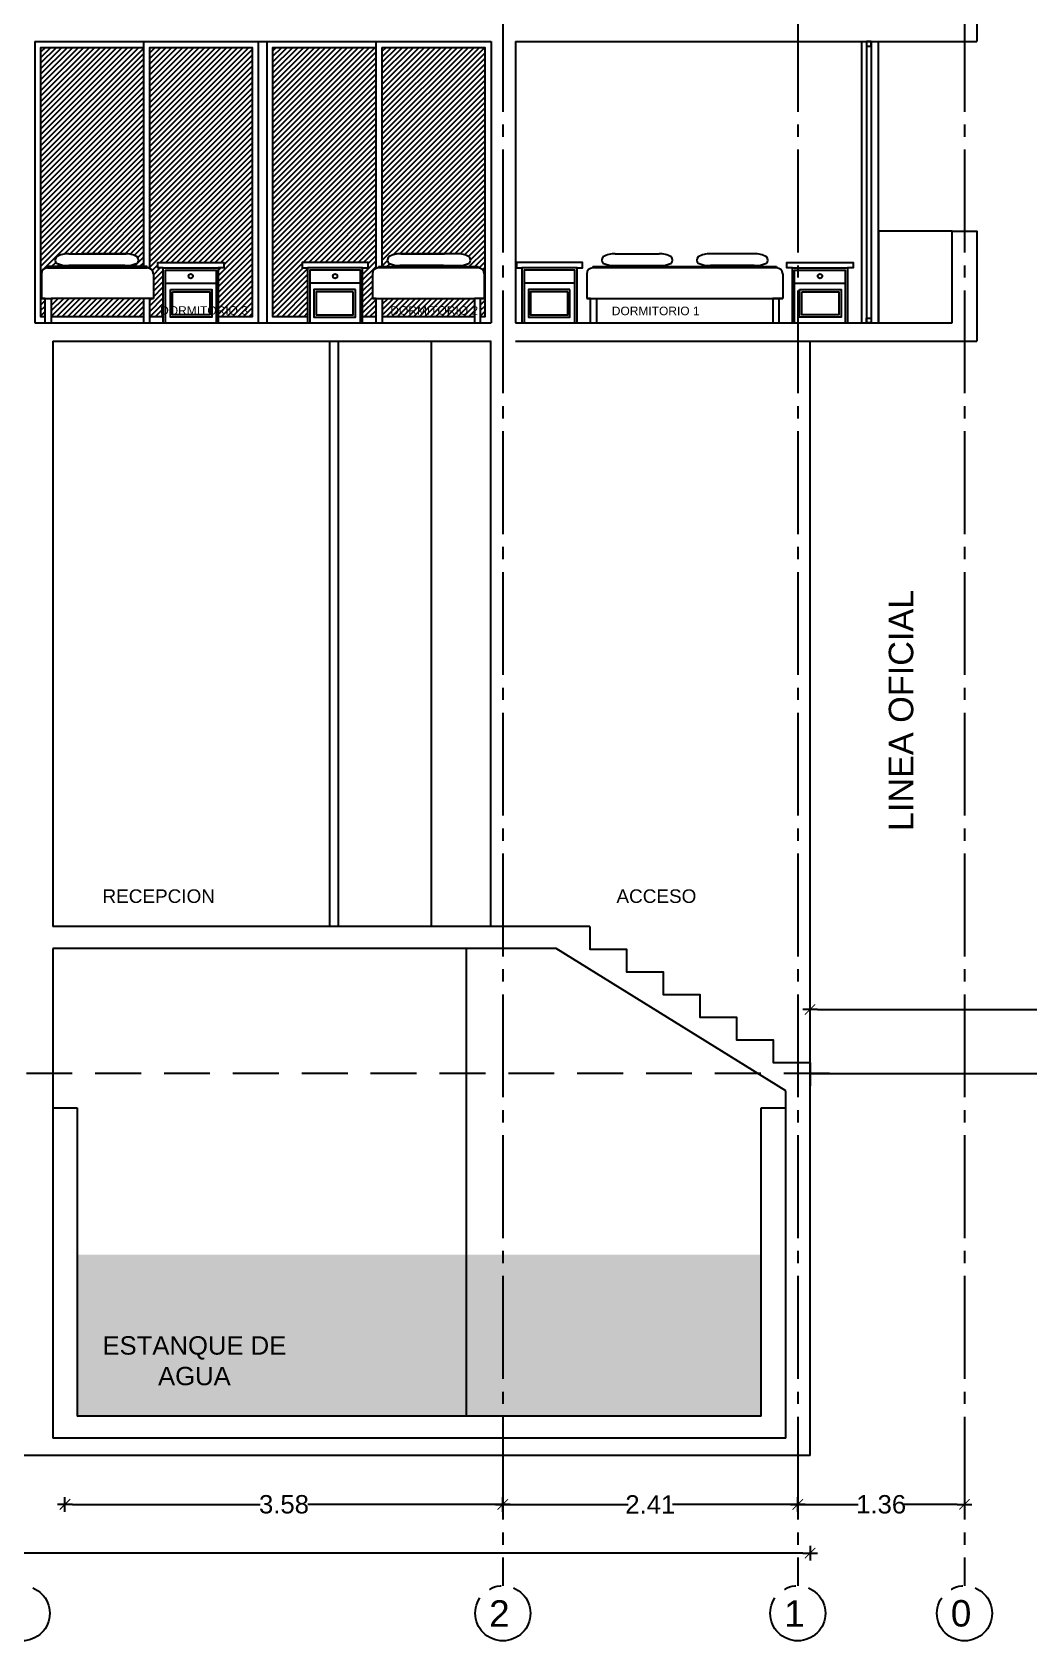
# Model space of a CAD drawing. Header units: millimetres. Extents: x 1217 to 2428, y 234 to 779.
# Drawn here: x 2255.95 to 2264.1, y 371.54 to 384.68 of the extents above; entities that cross this region are included whole.
import ezdxf

# ---------------------------------------------------------------- set-up
doc = ezdxf.new("R2010")
doc.units = ezdxf.units.MM
doc.linetypes.add('ACAD_ISO04W100', pattern=[30, 24, -3, 0, -3])
doc.linetypes.add('HIDDEN2', pattern=[0.1875, 0.125, -0.0625])
doc.layers.get('0').update_dxf_attribs({"lineweight": 5})
for name, color, linetype in [('0.1', 251, 'Continuous'), ('0.2', 2, 'Continuous'), ('0.3', 6, 'Continuous'), ('cortes', 30, 'Continuous'), ('Ejes', 8, 'Continuous'), ('estructura', 3, 'Continuous'), ('MURO', 5, 'Continuous'), ('Texto', 1, 'Continuous')]:
    doc.layers.add(name, color=color, linetype=linetype)
doc.styles.add('INTERARQ', font='arial.ttf')
doc.styles.get("Standard").update_dxf_attribs({"font": 'arial.ttf'})
doc.dimstyles.new('ESCALA_1-50', dxfattribs={"dimtxt": 0.15, "dimasz": 0.06, "dimexe": 0.18, "dimexo": 0.0625, "dimgap": 0, "dimtad": 0, "dimtih": 1, "dimtoh": 1, "dimzin": 0, "dimdsep": 46, "dimtxsty": 'INTERARQ', "dimblk": 'DIMTICK', "dimcen": 0, "dimse1": 1, "dimse2": 1, "dimclrd": 256, "dimclre": 1, "dimclrt": 2, "dimadec": 0, "dimazin": 0, "dimtfac": 4.5, "dimtofl": 0, "dimtmove": 2, "dimatfit": 3, "dimldrblk": 'DIMTICK', "dimfxl": 1, "dimtolj": 1, "dimtzin": 0, "dimarcsym": 0})
pattern_1 = [(45, (422.33998, -314.87355), (-0.0224506403, 0.0224506403), [])]

# ---------------------------------------------------------------- blocks, each defined once
blk = doc.blocks.new('DIMTICK')
at = {"color": 1}
for p, q in [((-1, 0), (1, 0)), ((0, 1), (0, -1))]:
    blk.add_line(p, q, dxfattribs=at)
at = {"color": 3, "const_width": 0.141}
blk.add_lwpolyline([(0.71, 0.71), (-0.71, -0.71)], dxfattribs=at)
blk = doc.blocks.new('*D1713')
at = {"layer": '0.1', "lineweight": -2, "ltscale": 3, "transparency": 16777216}
for p, q in [((2262.368, 376.693), (2265.113, 376.693)), ((2268.248, 376.693), (2265.503, 376.693))]:
    blk.add_line(p, q, dxfattribs=at)
at = {"layer": 'Defpoints', "color": 0, "ltscale": 3, "transparency": 16777216}
for p in [(2268.308, 376.693), (2262.308, 376.171, 0), (2268.308, 376.171, 0)]:
    blk.add_point(p, dxfattribs=at)
at = {"layer": '0.1', "lineweight": -2, "ltscale": 3, "transparency": 16777216, "xscale": 0.06, "yscale": 0.06, "zscale": 0.06, "rotation": 180}
blk.add_blockref('DIMTICK', (2262.308, 376.693), dxfattribs=at)
at = {"layer": '0.1', "lineweight": -2, "ltscale": 3, "transparency": 16777216, "xscale": 0.06, "yscale": 0.06, "zscale": 0.06}
blk.add_blockref('DIMTICK', (2268.308, 376.693), dxfattribs=at)
at = {"layer": '0.1', "color": 2, "ltscale": 3, "transparency": 16777216, "insert": (2265.308, 376.693), "char_height": 0.15, "attachment_point": 5, "style": 'INTERARQ'}
blk.add_mtext('\\A1;6.00', dxfattribs=at)
blk = doc.blocks.new('*D1716')
at = {"layer": '0.1', "lineweight": -2, "ltscale": 3, "transparency": 16777216}
for p, q in [((2224.164, 372.253), (2242.953, 372.253)), ((2262.248, 372.253), (2243.459, 372.253))]:
    blk.add_line(p, q, dxfattribs=at)
at = {"layer": 'Defpoints', "color": 0, "ltscale": 3, "transparency": 16777216}
for p in [(2224.104, 374.731, 0), (2262.308, 373.051, 0), (2224.104, 372.253)]:
    blk.add_point(p, dxfattribs=at)
at = {"layer": '0.1', "lineweight": -2, "ltscale": 3, "transparency": 16777216, "xscale": 0.06, "yscale": 0.06, "zscale": 0.06, "rotation": 180}
blk.add_blockref('DIMTICK', (2224.104, 372.253), dxfattribs=at)
at = {"layer": '0.1', "lineweight": -2, "ltscale": 3, "transparency": 16777216, "xscale": 0.06, "yscale": 0.06, "zscale": 0.06}
blk.add_blockref('DIMTICK', (2262.308, 372.253), dxfattribs=at)
at = {"layer": '0.1', "color": 2, "ltscale": 3, "transparency": 16777216, "insert": (2243.206, 372.253), "char_height": 0.15, "attachment_point": 5, "style": 'INTERARQ'}
blk.add_mtext('\\A1;38.20', dxfattribs=at)
blk = doc.blocks.new('*D1609')
at = {"layer": '0.1', "lineweight": -2, "ltscale": 3, "transparency": 16777216}
for p, q in [((2256.281, 372.651), (2257.815, 372.651)), ((2259.738, 372.651), (2258.205, 372.651))]:
    blk.add_line(p, q, dxfattribs=at)
at = {"layer": 'Defpoints', "color": 0, "ltscale": 3, "transparency": 16777216}
for p in [(2259.798, 372.651), (2256.221, 372.364, 0), (2259.798, 372.364, 0)]:
    blk.add_point(p, dxfattribs=at)
at = {"layer": '0.1', "lineweight": -2, "ltscale": 3, "transparency": 16777216, "xscale": 0.06, "yscale": 0.06, "zscale": 0.06, "rotation": 180}
blk.add_blockref('DIMTICK', (2256.221, 372.651), dxfattribs=at)
at = {"layer": '0.1', "lineweight": -2, "ltscale": 3, "transparency": 16777216, "xscale": 0.06, "yscale": 0.06, "zscale": 0.06}
blk.add_blockref('DIMTICK', (2259.798, 372.651), dxfattribs=at)
at = {"layer": '0.1', "color": 2, "ltscale": 3, "transparency": 16777216, "insert": (2258.01, 372.651), "char_height": 0.15, "attachment_point": 5, "style": 'INTERARQ'}
blk.add_mtext('\\A1;3.58', dxfattribs=at)
blk = doc.blocks.new('*D1610')
at = {"layer": '0.1', "lineweight": -2, "ltscale": 3, "transparency": 16777216}
for p, q in [((2259.858, 372.651), (2260.822, 372.651)), ((2262.148, 372.651), (2261.185, 372.651))]:
    blk.add_line(p, q, dxfattribs=at)
at = {"layer": 'Defpoints', "color": 0, "ltscale": 3, "transparency": 16777216}
for p in [(2262.208, 372.651), (2262.208, 372.387, 0), (2259.798, 372.364, 0)]:
    blk.add_point(p, dxfattribs=at)
at = {"layer": '0.1', "lineweight": -2, "ltscale": 3, "transparency": 16777216, "xscale": 0.06, "yscale": 0.06, "zscale": 0.06, "rotation": 180}
blk.add_blockref('DIMTICK', (2259.798, 372.651), dxfattribs=at)
at = {"layer": '0.1', "lineweight": -2, "ltscale": 3, "transparency": 16777216, "xscale": 0.06, "yscale": 0.06, "zscale": 0.06}
blk.add_blockref('DIMTICK', (2262.208, 372.651), dxfattribs=at)
at = {"layer": '0.1', "color": 2, "ltscale": 3, "transparency": 16777216, "insert": (2261.003, 372.651), "char_height": 0.15, "attachment_point": 5, "style": 'INTERARQ'}
blk.add_mtext('\\A1;2.41', dxfattribs=at)
blk = doc.blocks.new('*D1611')
at = {"layer": '0.1', "lineweight": -2, "ltscale": 3, "transparency": 16777216}
for p, q in [((2262.268, 372.651), (2262.701, 372.651)), ((2263.51, 372.651), (2263.077, 372.651))]:
    blk.add_line(p, q, dxfattribs=at)
at = {"layer": 'Defpoints', "color": 0, "ltscale": 3, "transparency": 16777216}
for p in [(2263.57, 372.651), (2262.208, 372.403, 0), (2263.57, 372.403, 0)]:
    blk.add_point(p, dxfattribs=at)
at = {"layer": '0.1', "lineweight": -2, "ltscale": 3, "transparency": 16777216, "xscale": 0.06, "yscale": 0.06, "zscale": 0.06, "rotation": 180}
blk.add_blockref('DIMTICK', (2262.208, 372.651), dxfattribs=at)
at = {"layer": '0.1', "lineweight": -2, "ltscale": 3, "transparency": 16777216, "xscale": 0.06, "yscale": 0.06, "zscale": 0.06}
blk.add_blockref('DIMTICK', (2263.57, 372.651), dxfattribs=at)
at = {"layer": '0.1', "color": 2, "ltscale": 3, "transparency": 16777216, "insert": (2262.889, 372.651), "char_height": 0.15, "attachment_point": 5, "style": 'INTERARQ'}
blk.add_mtext('\\A1;1.36', dxfattribs=at)

msp = doc.modelspace()

# ---------------------------------------------------------------- hatches: boundary and pattern name
at = {"layer": '0.1', "ltscale": 3}
h = msp.add_hatch(dxfattribs=at)
h.set_pattern_fill('ANSI31', color=256, scale=0.01)
h.set_pattern_definition(pattern_1)
h.paths.add_polyline_path([(2257.07145, 384.55099), (2257.74959, 384.55099), (2257.74959, 382.35099), (2257.4732, 382.35099), (2257.4732, 382.75099), (2257.5182, 382.75099), (2257.5182, 382.79599), (2257.4732, 382.79599), (2257.07145, 382.79599)])
h.paths.add_polyline_path([(2256.912, 384.55099), (2257.07145, 384.55099), (2257.07145, 382.79599), (2256.9782, 382.79599), (2256.9782, 382.75099), (2257.0232, 382.75099), (2257.0232, 382.35099), (2256.91338, 382.35099), (2256.91338, 382.50099), (2256.94338, 382.50099), (2256.94338, 382.70099, 0.30639718), (2256.912, 382.7474)])
h.paths.add_polyline_path([(2256.02441, 384.55099), (2256.862, 384.55099), (2256.862, 382.76099), (2256.07897, 382.76099), (2256.07898, 382.75099, 0.41421356), (2256.02898, 382.70099), (2256.02898, 382.50099), (2256.05898, 382.50099), (2256.05898, 382.35099), (2256.02441, 382.35099)])
h.paths.add_polyline_path([(2256.15083, 382.78802, -0.34083198), (2256.15083, 382.8411, -0.12559879), (2256.25178, 382.86687), (2256.71083, 382.86687, -0.12559879), (2256.81178, 382.8411, -0.34083198), (2256.81178, 382.78802, -0.09102825), (2256.71083, 382.76948), (2256.25178, 382.76948, -0.09102825)], flags=16)
h.paths.add_polyline_path([(2256.10898, 382.50099), (2256.86338, 382.50099), (2256.86338, 382.35099), (2256.10898, 382.35099)])
h.paths.add_polyline_path([(2257.7347, 382.32919), (2256.98256, 382.32919), (2256.98256, 382.47343), (2257.7347, 382.47343)], flags=9)
h = msp.add_hatch(dxfattribs=at)
h.set_pattern_fill('ANSI31', color=256, scale=0.01)
h.set_pattern_definition(pattern_1)
h.paths.add_polyline_path([(2258.81057, 384.55099), (2259.65155, 384.55099), (2259.64698, 382.70099, 0.41421356), (2259.59698, 382.75099), (2259.59699, 382.76099), (2258.81057, 382.76099)])
h.paths.add_polyline_path([(2258.86418, 382.78802, -0.34083198), (2258.86418, 382.8411, -0.12559879), (2258.96513, 382.86687), (2259.32258, 382.86687), (2259.42418, 382.86687, -0.12559879), (2259.52513, 382.8411, -0.34083198), (2259.52513, 382.78802, -0.09102825), (2259.42418, 382.76948), (2258.96513, 382.76948, -0.09102825)], flags=16)
h.paths.add_polyline_path([(2258.81258, 382.50099), (2259.56698, 382.50099), (2259.56698, 382.35099), (2258.81258, 382.35099)])
h.paths.add_polyline_path([(2259.61698, 382.50099), (2259.64698, 382.50099), (2259.64698, 382.70099), (2259.65155, 384.55099), (2259.65155, 382.35099), (2259.61698, 382.35099)])
h.paths.add_polyline_path([(2257.91959, 384.55099), (2258.76057, 384.55099), (2258.76057, 382.74589, 0.28619519), (2258.73258, 382.70099), (2258.73258, 382.50099), (2258.76258, 382.50099), (2258.76258, 382.35099), (2258.65276, 382.35099), (2258.65276, 382.75099), (2258.69776, 382.75099), (2258.69776, 382.79599), (2258.20276, 382.79599), (2258.15776, 382.79599), (2258.15776, 382.75099), (2258.20276, 382.75099), (2258.20276, 382.35099), (2257.91959, 382.35099)])
at = {"layer": '0.1'}
h = msp.add_hatch(dxfattribs=at)
h.set_pattern_fill('WATER', color=256, scale=0.1, style=0, pattern_type=2)
h.set_pattern_definition([(0, (-379789.24889, -7752848.48463), (0, 0.1), [0.02, -0.08]), (45, (-379789.208886, -7752848.47463), (1e-17, 0.1000000000019), [0.02828427125, -0.113137085]), (135, (-379789.168886, -7752848.47463), (-0.1000000000019, 1e-17), [0.02828427125, -0.113137085]), (26.5650512, (-379789.228886, -7752848.484633), (0.09999999997765, 8.473e-11), [0.02236, -0.2012467977]), (333.4349488, (-379789.168886, -7752848.474633), (0.09999999997765, -8.473e-11), [0.02236, -0.2012467977])])
h.paths.add_polyline_path([(2261.90805, 373.37099), (2261.90805, 374.69099), (2256.32103, 374.69099), (2256.32103, 373.37099)])

# ---------------------------------------------------------------- linework, layer by layer
at = {"layer": '0.1', "linetype": 'ByBlock'}
for p, q in [((2256.89338, 382.76099, 0), (2256.07897, 382.76099, 0)), ((2258.78258, 382.76099, 0), (2259.59699, 382.76099, 0)), ((2260.53449, 382.76099, 0), (2262.0345, 382.76099, 0)), ((2256.02898, 382.70099, 0), (2256.02898, 382.50099, 0)), ((2256.07898, 382.75099, 0), (2256.89337, 382.75099, 0)), ((2256.94338, 382.70099, 0), (2256.94338, 382.50099, 0)), ((2258.73258, 382.70099, 0), (2258.73258, 382.50099, 0)), ((2259.59698, 382.75099, 0), (2258.78259, 382.75099, 0)), ((2259.64698, 382.70099, 0), (2259.64698, 382.50099, 0)), ((2260.48449, 382.70099, 0), (2260.48449, 382.50099, 0)), ((2262.0345, 382.75099, 0), (2260.53448, 382.75099, 0)), ((2262.08449, 382.70099, 0), (2262.08449, 382.50099, 0)), ((2256.02898, 382.50099, 0), (2256.10898, 382.50099, 0)), ((2256.05898, 382.50099, 0), (2256.02898, 382.50099, 0)), ((2256.05898, 382.30099, 0), (2256.05898, 382.50099, 0)), ((2256.94338, 382.50099, 0), (2256.10898, 382.50099, 0)), ((2256.10898, 382.50099, 0), (2256.10898, 382.30099, 0)), ((2256.94338, 382.50099, 0), (2256.86338, 382.50099, 0)), ((2256.91338, 382.50099, 0), (2256.94338, 382.50099, 0)), ((2256.91338, 382.30099, 0), (2256.91338, 382.50099, 0)), ((2258.73258, 382.50099, 0), (2258.81258, 382.50099, 0)), ((2258.73258, 382.50099, 0), (2259.56698, 382.50099, 0)), ((2258.76258, 382.50099, 0), (2258.73258, 382.50099, 0)), ((2258.76258, 382.30099, 0), (2258.76258, 382.50099, 0)), ((2259.56698, 382.50099, 0), (2259.56698, 382.30099, 0)), ((2259.64698, 382.50099, 0), (2259.56698, 382.50099, 0)), ((2259.61698, 382.50099, 0), (2259.64698, 382.50099, 0)), ((2259.61698, 382.30099, 0), (2259.61698, 382.50099, 0)), ((2260.48449, 382.50099, 0), (2260.56449, 382.50099, 0)), ((2260.48449, 382.50099, 0), (2262.08449, 382.50099, 0)), ((2260.51449, 382.50099, 0), (2260.48449, 382.50099, 0)), ((2260.51449, 382.30099, 0), (2260.51449, 382.50099, 0)), ((2262.00449, 382.50099, 0), (2262.00449, 382.30099, 0)), ((2262.08449, 382.50099, 0), (2262.00449, 382.50099, 0)), ((2262.05449, 382.50099, 0), (2262.08449, 382.50099, 0)), ((2262.05449, 382.30099, 0), (2262.05449, 382.50099, 0))]:
    msp.add_line(p, q, dxfattribs=at)
at = {"layer": '0.1'}
for p, q in [((2256.86338, 382.50099, 0), (2256.86338, 382.30099, 0)), ((2258.81258, 382.50099, 0), (2258.81258, 382.30099, 0)), ((2260.56449, 382.50099, 0), (2260.56449, 382.30099, 0))]:
    msp.add_line(p, q, dxfattribs=at)
at = {"layer": '0.1', "ltscale": 3, "elevation": 0}
for points in [[(2256.862, 384.60099), (2256.862, 382.76099)], [(2258.76057, 384.60099), (2258.76057, 382.74589)], [(2262.7281, 384.60099), (2262.7281, 382.30099)], [(2262.7681, 384.60099), (2262.7681, 382.30099)], [(2262.8081, 384.60099), (2262.8081, 382.30099)], [(2262.8681, 382.30099), (2262.8681, 384.60099)], [(2262.86811, 383.05099), (2262.86811, 384.60099)], [(2262.86811, 383.05099), (2262.86811, 384.60099)], [(2256.05898, 382.35099), (2256.02441, 382.35099), (2256.02441, 384.55099), (2256.862, 384.55099)], [(2256.912, 384.55099), (2257.74959, 384.55099), (2257.74959, 382.35099), (2257.4732, 382.35099)], [(2256.912, 384.55099), (2256.912, 382.7474)], [(2258.20276, 382.35099), (2257.91959, 382.35099), (2257.91959, 384.55099), (2258.76057, 384.55099)], [(2258.81057, 384.55099), (2259.65155, 384.55099), (2259.65155, 382.35099), (2259.61698, 382.35099)], [(2258.81057, 384.55099), (2258.81057, 382.76099)], [(2263.47011, 383.05099), (2262.86811, 383.05099)], [(2262.86811, 383.05099), (2262.86811, 382.30099)], [(2262.86811, 383.05099), (2262.86811, 382.30099)], [(2256.86338, 382.35099), (2256.10898, 382.35099)], [(2257.0232, 382.35099), (2256.91338, 382.35099)], [(2258.76258, 382.35099), (2258.65276, 382.35099)], [(2259.56698, 382.35099), (2258.81258, 382.35099)]]:
    msp.add_lwpolyline(points, dxfattribs=at)
at = {"layer": '0.1', "linetype": 'ByBlock', "elevation": 0}
for points in [[(2256.07897, 382.76099), (2256.07898, 382.75099)], [(2256.89338, 382.76099), (2256.89337, 382.75099)], [(2257.0232, 382.75099), (2256.9782, 382.75099), (2256.9782, 382.79599), (2257.4732, 382.79599), (2257.5182, 382.79599), (2257.5182, 382.75099), (2257.4732, 382.75099)], [(2258.65276, 382.75099), (2258.69776, 382.75099), (2258.69776, 382.79599), (2258.20276, 382.79599), (2258.15776, 382.79599), (2258.15776, 382.75099), (2258.20276, 382.75099)], [(2258.78258, 382.76099), (2258.78259, 382.75099)], [(2259.59699, 382.76099), (2259.59698, 382.75099)], [(2260.40467, 382.75099), (2260.44967, 382.75099), (2260.44967, 382.79599), (2259.95467, 382.79599), (2259.90967, 382.79599), (2259.90967, 382.75099), (2259.95467, 382.75099)], [(2260.53449, 382.76099), (2260.5345, 382.75099)], [(2262.0345, 382.76099), (2262.03449, 382.75099)], [(2262.1643, 382.75099), (2262.1193, 382.75099), (2262.1193, 382.79599), (2262.6143, 382.79599), (2262.6593, 382.79599), (2262.6593, 382.75099), (2262.6143, 382.75099)], [(2257.0232, 382.30099), (2257.0232, 382.75099), (2257.4732, 382.75099), (2257.4732, 382.30099)], [(2257.0412, 382.30099), (2257.0412, 382.73299), (2257.4552, 382.73299), (2257.4552, 382.30099)], [(2257.0412, 382.62609), (2257.4552, 382.62609)], [(2258.65276, 382.30099), (2258.65276, 382.75099), (2258.20276, 382.75099), (2258.20276, 382.30099)], [(2258.63476, 382.30099), (2258.63476, 382.73299), (2258.22076, 382.73299), (2258.22076, 382.30099)], [(2258.63476, 382.62609), (2258.22076, 382.62609)], [(2260.40467, 382.30099), (2260.40467, 382.75099), (2259.95467, 382.75099), (2259.95467, 382.30099)], [(2260.38667, 382.30099), (2260.38667, 382.73299), (2259.97267, 382.73299), (2259.97267, 382.30099)], [(2260.38667, 382.62609), (2259.97267, 382.62609)], [(2262.1643, 382.30099), (2262.1643, 382.75099), (2262.6143, 382.75099), (2262.6143, 382.30099)], [(2262.1823, 382.30099), (2262.1823, 382.73299), (2262.5963, 382.73299), (2262.5963, 382.30099)], [(2262.1823, 382.62609), (2262.5963, 382.62609)]]:
    msp.add_lwpolyline(points, dxfattribs=at)
at = {"layer": '0.1', "elevation": 0}
for points in [[(2256.25175, 382.86687), (2256.72058, 382.86687)], [(2256.71083, 382.76948), (2256.25177, 382.76948)], [(2256.71083, 382.86687), (2256.35338, 382.86687)], [(2256.36313, 382.76948), (2256.72058, 382.76948)], [(2259.42421, 382.86687), (2258.95538, 382.86687)], [(2259.31282, 382.76948), (2258.95538, 382.76948)], [(2258.96513, 382.86687), (2259.32258, 382.86687)], [(2258.96513, 382.76948), (2259.42419, 382.76948)], [(2260.71704, 382.86687), (2261.07449, 382.86687)], [(2260.71704, 382.76948), (2261.07449, 382.76948)], [(2261.85193, 382.86687), (2261.49449, 382.86687)], [(2261.85193, 382.76948), (2261.49449, 382.76948)]]:
    msp.add_lwpolyline(points, dxfattribs=at)
at = {"layer": '0.1', "linetype": 'ByBlock', "elevation": 0}
for points in [[(2257.0818, 382.57376), (2257.42104, 382.57376), (2257.42104, 382.349), (2257.0818, 382.349)], [(2257.0998, 382.55576), (2257.40304, 382.55576), (2257.40304, 382.367), (2257.0998, 382.367)], [(2258.59416, 382.57376), (2258.25492, 382.57376), (2258.25492, 382.349), (2258.59416, 382.349)], [(2258.57616, 382.55576), (2258.27292, 382.55576), (2258.27292, 382.367), (2258.57616, 382.367)], [(2260.34607, 382.57376), (2260.00682, 382.57376), (2260.00682, 382.349), (2260.34607, 382.349)], [(2260.32807, 382.55576), (2260.02482, 382.55576), (2260.02482, 382.367), (2260.32807, 382.367)], [(2262.2229, 382.57376), (2262.56215, 382.57376), (2262.56215, 382.349), (2262.2229, 382.349)], [(2262.2409, 382.55576), (2262.54415, 382.55576), (2262.54415, 382.367), (2262.2409, 382.367)]]:
    msp.add_lwpolyline(points, close=True, dxfattribs=at)
at = {"layer": '0.1', "linetype": 'ByBlock'}
for centre in [(2257.2482, 382.68356, 0), (2258.42776, 382.68356, 0), (2262.3893, 382.68356, 0)]:
    msp.add_circle(centre, 0.01818, dxfattribs=at)
at = {"layer": '0.1'}
for centre, radius, start, end in [((2256.18524, 382.81456, 0), 0.04346, 142.358497, 217.641503), ((2256.25178, 382.65621, 0), 0.21066, 90, 118.635178), ((2256.25178, 383.05371, 0), 0.28423, 249.195199, 270), ((2256.71083, 382.65621, 0), 0.21066, 61.364822, 90), ((2256.71083, 383.05371, 0), 0.28423, 270, 290.804801), ((2256.77736, 382.81456, 0), 0.04346, 322.358497, 37.641503), ((2258.89859, 382.81456, 0), 0.04346, 142.358497, 217.641503), ((2258.96513, 382.65621, 0), 0.21066, 90, 118.635178), ((2258.96513, 383.05371, 0), 0.28423, 249.195199, 270), ((2259.42418, 382.65621, 0), 0.21066, 61.364822, 90), ((2259.42418, 383.05371, 0), 0.28423, 270, 290.804801), ((2259.49072, 382.81456, 0), 0.04346, 322.358497, 37.641503), ((2260.6505, 382.81456, 0), 0.04346, 142.358497, 217.641503), ((2260.71704, 382.65621, 0), 0.21066, 90, 118.635178), ((2260.71704, 383.05371, 0), 0.28423, 249.195199, 270), ((2261.07449, 382.65621, 0), 0.21066, 61.364822, 90), ((2261.07449, 383.05371, 0), 0.28423, 270, 290.804801), ((2261.14103, 382.81456, 0), 0.04346, 322.358497, 37.641503), ((2261.42795, 382.81456, 0), 0.04346, 142.358497, 217.641503), ((2261.49449, 382.65621, 0), 0.21066, 90, 118.635178), ((2261.49449, 383.05371, 0), 0.28423, 249.195199, 270)]:
    msp.add_arc(centre, radius, start, end, dxfattribs=at)
at = {"layer": '0.1', "linetype": 'ByBlock'}
for centre, radius, start, end in [((2261.85193, 382.65621, 0), 0.21066, 61.364822, 90), ((2261.85193, 383.05371, 0), 0.28423, 270, 290.804801), ((2261.91847, 382.81456, 0), 0.04346, 322.358497, 37.641503), ((2256.07898, 382.70099, 0), 0.05, 90, 180), ((2256.89338, 382.70099, 0), 0.05, 0, 90), ((2258.78258, 382.70099, 0), 0.05, 90, 180), ((2259.59698, 382.70099, 0), 0.05, 0, 90), ((2260.53449, 382.70099, 0), 0.05, 90, 180), ((2262.03449, 382.70099, 0), 0.05, 0, 90)]:
    msp.add_arc(centre, radius, start, end, dxfattribs=at)
at = {"layer": '0.2', "elevation": 0}
for points in [[(2262.8081, 384.60099), (2262.7681, 384.60099), (2262.7681, 384.56099), (2262.8081, 384.56099), (2262.8081, 384.60099)], [(2262.8081, 384.60099), (2262.7681, 384.60099), (2262.7681, 384.56099), (2262.8081, 384.56099), (2262.8081, 384.60099)], [(2262.8081, 384.60099), (2262.7681, 384.60099), (2262.7681, 384.56099), (2262.8081, 384.56099), (2262.8081, 384.60099)], [(2262.8081, 384.60099), (2262.7681, 384.60099), (2262.7681, 384.56099), (2262.8081, 384.56099), (2262.8081, 384.60099)], [(2262.8081, 384.60099), (2262.7681, 384.60099), (2262.7681, 384.56099), (2262.8081, 384.56099), (2262.8081, 384.60099)], [(2262.8081, 384.60099), (2262.7681, 384.60099), (2262.7681, 384.56099), (2262.8081, 384.56099), (2262.8081, 384.60099)], [(2262.8081, 382.30099), (2262.7681, 382.30099), (2262.7681, 382.34099), (2262.8081, 382.34099), (2262.8081, 382.30099)], [(2262.8081, 382.30099), (2262.7681, 382.30099), (2262.7681, 382.34099), (2262.8081, 382.34099), (2262.8081, 382.30099)]]:
    msp.add_lwpolyline(points, dxfattribs=at)
at = {"layer": '0.2', "ltscale": 3, "elevation": 0}
for points in [[(2259.21217, 382.15099), (2259.21217, 377.37099)], [(2259.69815, 382.15099), (2259.69815, 377.37099)], [(2262.30789, 376.26099), (2262.30789, 382.15099)], [(2259.49815, 377.19099), (2259.49815, 373.37099)]]:
    msp.add_lwpolyline(points, dxfattribs=at)
at = {"layer": '0.2', "linetype": 'HIDDEN2', "ltscale": 3, "elevation": 0}
msp.add_lwpolyline([(2262.46814, 376.17099), (2220.00243, 376.17099)], dxfattribs=at)
at = {"layer": '0.3', "elevation": 0}
for points in [[(2257.79959, 384.60099), (2257.79959, 382.30099)], [(2257.86959, 384.60099), (2257.86959, 382.30099)]]:
    msp.add_lwpolyline(points, dxfattribs=at)
at = {"layer": '0.3', "ltscale": 3, "elevation": 0}
for points in [[(2258.38316, 382.15099), (2258.38316, 377.371)], [(2258.45316, 382.15099), (2258.45316, 377.371)]]:
    msp.add_lwpolyline(points, dxfattribs=at)
at = {"layer": 'cortes', "ltscale": 3}
msp.add_line((2262.30789, 376.17099, 0), (2268.30789, 376.17099, 0), dxfattribs=at)
at = {"layer": 'Ejes', "linetype": 'ACAD_ISO04W100', "ltscale": 0.035, "elevation": 0}
for points in [[(2259.79817, 400.96664), (2259.79817, 371.9866)], [(2262.20812, 400.96664), (2262.20812, 371.9866)], [(2263.57022, 400.96664), (2263.57022, 371.9866)]]:
    msp.add_lwpolyline(points, dxfattribs=at)
at = {"layer": 'Ejes', "linetype": 'ACAD_ISO04W100', "ltscale": 0.035}
for centre in [(2255.87106, 371.76162, 0), (2255.87105, 371.76162, 0), (2259.79817, 371.76162, 0), (2259.79817, 371.76162, 0), (2262.20812, 371.76162, 0), (2262.20812, 371.76162, 0), (2263.57022, 371.76162, 0), (2263.57022, 371.76162, 0)]:
    msp.add_circle(centre, 0.22498, dxfattribs=at)
at = {"layer": 'MURO', "ltscale": 3, "elevation": 0}
for points in [[(2263.47008, 384.75099), (2263.47009, 385.50099), (2263.67005, 385.50099), (2263.67008, 384.60099)], [(2255.97441, 384.60099), (2259.70155, 384.60099)], [(2255.97441, 384.60099), (2255.97441, 382.30099)], [(2255.97441, 384.60099), (2259.70155, 384.60099)], [(2259.70155, 384.60099), (2259.70155, 382.30099)], [(2259.90155, 384.60099), (2259.90155, 382.30099)], [(2259.90155, 384.60099), (2263.67008, 384.60099)], [(2263.47008, 382.30099), (2263.47009, 383.05099), (2263.67005, 383.05099), (2263.67008, 382.15099)], [(2255.97441, 382.30099), (2259.70155, 382.30099)], [(2259.90155, 382.30099), (2263.47008, 382.30099)], [(2256.12103, 382.15099), (2256.12103, 377.37099)], [(2256.12103, 382.15099), (2259.70155, 382.15099)], [(2259.90155, 382.15099), (2263.67008, 382.15099)], [(2260.50789, 377.37099), (2256.12103, 377.37099)], [(2260.50789, 377.37099), (2260.50789, 377.18599), (2260.80789, 377.18599), (2260.80789, 377.00099), (2261.10789, 377.00099), (2261.10789, 376.81599), (2261.40789, 376.81599), (2261.40789, 376.63099), (2261.70789, 376.63099), (2261.70789, 376.44599), (2262.0079, 376.44599), (2262.0079, 376.26099), (2262.30789, 376.26099), (2262.30789, 376.07099)], [(2260.23396, 377.19099), (2256.12103, 377.19099)], [(2256.12103, 377.19099), (2256.12103, 373.19099)], [(2262.11086, 376.02836), (2260.23396, 377.19099)], [(2262.30789, 373.05099), (2262.30789, 376.26099)], [(2262.11105, 373.19099), (2262.11105, 376.02836)], [(2256.12103, 375.89099), (2256.32103, 375.89099)], [(2256.32103, 375.89099), (2256.32103, 373.37099)], [(2261.90805, 373.37099), (2261.90805, 375.89099)], [(2261.90805, 375.89099), (2262.11105, 375.89099)], [(2261.90805, 373.37099), (2256.32103, 373.37099)], [(2262.11105, 373.19099), (2256.12103, 373.19099)], [(2262.30808, 373.05099), (2255.62103, 373.05099)]]:
    msp.add_lwpolyline(points, dxfattribs=at)

# ---------------------------------------------------------------- texts
at = {"layer": 'Ejes', "char_height": 0.216, "width": 0.344369, "attachment_point": 5}
for s, insert in [('2', (2259.77016, 371.75988, 0)), ('1', (2262.18011, 371.75989, 0)), ('1', (2262.18011, 371.75988, 0)), ('0', (2263.54221, 371.75988, 0)), ('0', (2263.54221, 371.75989, 0))]:
    msp.add_mtext(s, dxfattribs=dict(at, insert=insert))
at = {"layer": 'estructura', "color": 1, "char_height": 0.110647, "width": 0.9292901, "attachment_point": 9, "line_spacing_factor": 0.938532}
for s, insert in [('RECEPCION', (2257.44608, 377.56235)), ('ACCESO', (2261.3791, 377.56235))]:
    msp.add_mtext(s, dxfattribs=dict(at, insert=insert))
at = {"layer": 'Texto', "attachment_point": 5}
for s, insert, char_height, width in [('DORMITORIO 3', (2257.35708, 382.40241, 0), 0.07, 1.0223839), ('DORMITORIO 2', (2259.23742, 382.40241, 0), 0.07, 1.0223839), ('DORMITORIO 1', (2261.04713, 382.39882, 0), 0.07, 1.0578524), ('ESTANQUE DE AGUA', (2257.27806, 373.82331, 0), 0.15, 1.9772647)]:
    msp.add_mtext(s, dxfattribs=dict(at, insert=insert, char_height=char_height, width=width))
at = {"layer": 'Texto', "insert": (2263.05288, 379.13586, 0), "char_height": 0.2, "width": 4.8061757, "attachment_point": 5, "rotation": 90}
msp.add_mtext('LINEA OFICIAL', dxfattribs=at)

# ---------------------------------------------------------------- dimensions: what is measured, and where the dimension line sits
at = {"layer": '0.1', "ltscale": 3}
for base, p1, p2, picture, middle in [((2268.30789, 376.69335, 0), (2262.30789, 376.17099, 0), (2268.30789, 376.17099, 0), '*D1713', (2265.30789, 376.69335, 0)), ((2224.10385, 372.25331), (2262.30808, 373.05099, 0), (2224.10385, 374.73099, 0), '*D1716', (2243.20597, 372.25331)), ((2259.79817, 372.65146), (2256.22104, 372.36401, 0), (2259.79817, 372.36401, 0), '*D1609', (2258.00961, 372.65146)), ((2262.20812, 372.65146), (2259.79817, 372.36401, 0), (2262.20812, 372.3874, 0), '*D1610', (2261.00315, 372.65146)), ((2263.57022, 372.65146), (2262.20812, 372.40266, 0), (2263.57022, 372.40266, 0), '*D1611', (2262.88917, 372.65146))]:
    dim = msp.add_linear_dim(base=base, p1=p1, p2=p2, dimstyle='ESCALA_1-50', dxfattribs=at)
    dim.commit()
    dim.dimension.update_dxf_attribs({"geometry": picture, "text_midpoint": middle})

doc.saveas('drawing.dxf')
